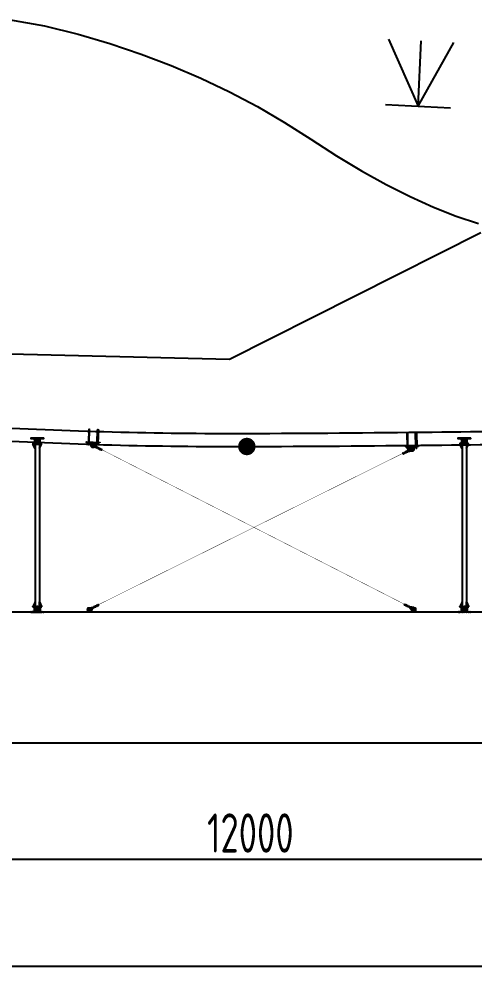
# Model space of a CAD drawing. Header units: millimetres. Extents: x 4 to 2106212, y -117026 to 198097.
# Drawn here: x 1268293 to 1278743, y -85319 to -63132 of the extents above; entities that cross this region are included whole.
import ezdxf

# ---------------------------------------------------------------- set-up
doc = ezdxf.new("R2010")
doc.units = ezdxf.units.MM
for name, pattern in [('CENTER', [0.6, 0.375, -0.075, 0.075, -0.075]), ('DASHDOT2', [12.7, 6.35, -3.175, 0, -3.175]), ('DASHED2', [0.375, 0.25, -0.125])]:
    doc.linetypes.add(name, pattern=pattern)
for name, color, linetype in [('0 @ 1', 7, 'Continuous'), ('BS-Annectent', 115, 'Continuous'), ('HR-dimension', 9, 'Continuous'), ('HR-pontoon', 161, 'Continuous'), ('STEEL', 34, 'Continuous'), ('粗实线', 7, 'Continuous')]:
    doc.layers.add(name, color=color, linetype=linetype)
doc.layers.add('扣板', color=7, linetype='Continuous', lineweight=9)
doc.styles.add('hztxt', font='ros1.shx', dxfattribs={"width": 0.8, "bigfont": 'hztxt.shx'})
doc.linetypes.add('10422', pattern='A,2,[150,AAA.SHX,S=1,R=0,X=0,Y=1],2,[177,AAA.SHX,S=1,R=0,X=0,Y=0.8],1e-09', length=4)
doc.linetypes.add('444', pattern='A,4.5,[145,AAA.SHX,S=1,R=0,X=0,Y=1],4.5,-0.5,[146,AAA.SHX,S=1,R=0,X=0,Y=0],-0.5', length=10)
doc.dimstyles.new('DIM-300', dxfattribs={"dimscale": 300, "dimtxt": 3, "dimasz": 1, "dimexe": 1.5, "dimexo": 1.5, "dimgap": 0.5, "dimtad": 1, "dimdec": 0, "dimzin": 0, "dimdsep": 46, "dimtxsty": 'hztxt', "dimblk": 'OBLIQUE', "dimcen": 0, "dimdle": 1.5, "dimclrd": 9, "dimclre": 9, "dimclrt": 6, "dimadec": 0, "dimazin": 0, "dimtfac": 1, "dimtdec": 0, "dimtix": 1, "dimtofl": 0, "dimtmove": 2, "dimatfit": 0, "dimfxl": 5, "dimtolj": 1, "dimtzin": 0, "dimarcsym": 0})
pattern_1 = [(40.81217054, (-573818.8873, 176698.6793), (-1.452584633, 1.682112997), []), (130.81217054, (-573818.8873, 176698.6793), (-4.5872822625, 1.911641361), [5.55625, -3.33375])]
pattern_2 = [(40.81217054, (-578777.1463, 176555.198), (-1.452584633, 1.682112997), []), (130.81217054, (-578777.1463, 176555.198), (-4.5872822625, 1.911641361), [5.55625, -3.33375])]
pattern_3 = [(225, (43212.285, 45564.743), (4.49012806, -4.49012806), []), (225, (43207.795, 45564.743), (4.49012806, -4.49012806), [7.9375, -1.5875, 0, -1.5875])]
pattern_4 = [(225, (-344287.005, -129412.7357), (4.49012806, -4.49012806), []), (225, (-344291.495, -129412.7357), (4.49012806, -4.49012806), [7.9375, -1.5875, 0, -1.5875])]

# ---------------------------------------------------------------- blocks, each defined once
blk = doc.blocks.new('_Oblique')
at = {"color": 0, "linetype": 'ByBlock', "lineweight": -2}
blk.add_line((-0.5, -0.5), (0.5, 0.5), dxfattribs=at)
blk = doc.blocks.new('*D2039')
at = {"color": 9, "lineweight": -2, "transparency": 16777216}
for p, q in [((1267595, -80197), (1267595, -82864)), ((1279595, -80197), (1279595, -82864)), ((1267145, -82414), (1280045, -82414))]:
    blk.add_line(p, q, dxfattribs=at)
at = {"layer": 'Defpoints', "color": 0, "transparency": 16777216}
for p in [(1267595, -79747), (1279595, -79747), (1279595, -82414)]:
    blk.add_point(p, dxfattribs=at)
at = {"color": 9, "lineweight": -2, "transparency": 16777216, "xscale": 300, "yscale": 300, "zscale": 300, "rotation": 180}
blk.add_blockref('_Oblique', (1267595, -82414), dxfattribs=at)
at = {"color": 9, "lineweight": -2, "transparency": 16777216, "xscale": 300, "yscale": 300, "zscale": 300}
blk.add_blockref('_Oblique', (1279595, -82414), dxfattribs=at)
at = {"color": 6, "transparency": 16777216, "insert": (1273595, -81814), "char_height": 900, "attachment_point": 5, "style": 'hztxt'}
blk.add_mtext('\\A1;12000', dxfattribs=at)
blk = doc.blocks.new('*D2034')
at = {"color": 9, "lineweight": -2, "transparency": 16777216}
for p, q in [((1221535, -80197), (1221535, -85319)), ((1291610, -80197), (1291610, -85319)), ((1221085, -84869), (1292060, -84869))]:
    blk.add_line(p, q, dxfattribs=at)
at = {"layer": 'Defpoints', "color": 0, "transparency": 16777216}
for p in [(1221535, -79747), (1291610, -79747), (1291610, -84869)]:
    blk.add_point(p, dxfattribs=at)
at = {"color": 9, "lineweight": -2, "transparency": 16777216, "xscale": 300, "yscale": 300, "zscale": 300, "rotation": 180}
blk.add_blockref('_Oblique', (1221535, -84869), dxfattribs=at)
at = {"color": 9, "lineweight": -2, "transparency": 16777216, "xscale": 300, "yscale": 300, "zscale": 300}
blk.add_blockref('_Oblique', (1291610, -84869), dxfattribs=at)
at = {"color": 6, "transparency": 16777216, "insert": (1256572, -84269), "char_height": 900, "attachment_point": 5, "style": 'hztxt'}
blk.add_mtext('\\A1;70075', dxfattribs=at)
blk = doc.blocks.new('支座')
at = {"layer": '扣板', "color": 7}
blk.add_line((13512, 4747, 0), (13512, 5047, 0), dxfattribs=at)
at = {"layer": '扣板', "color": 7, "elevation": 0}
for points in [[(13512, 4747), (13512, 5047), (13520, 5047), (13520, 4747)], [(13600, 4947), (13620, 4927), (13620, 4867), (13600, 4847), (13520, 4847), (13520, 4947)], [(13560, 4932), (13520, 4932), (13520, 4922), (13560, 4922)], [(13560, 4862), (13520, 4862), (13520, 4872), (13560, 4872)]]:
    blk.add_lwpolyline(points, close=True, dxfattribs=at)
at = {"layer": '扣板', "color": 7}
blk.add_circle((13575, 4897, 0), 25, dxfattribs=at)
blk = doc.blocks.new('A$C97f6d51a')
at = {"color": 1, "linetype": 'DASHDOT2'}
blk.add_line((0, 313), (0, -47), dxfattribs=at)
at = {"layer": 'BS-Annectent'}
for p, q in [((-9, 282), (-9, 282)), ((-9, 281), (-9, 282)), ((-9, 282), (-9, 282)), ((-9, 279), (-8, 279)), ((-8, 278), (-9, 279)), ((-9, 279), (-8, 278)), ((-9, 275), (-7, 276)), ((-6, 274), (-9, 275)), ((-9, 275), (-7, 275)), ((-9, 272), (-6, 274)), ((-6, 270), (-9, 272)), ((-9, 272), (-4, 272)), ((-9, 269), (9, 268)), ((-9, 266), (9, 265)), ((-9, 263), (9, 262)), ((-9, 260), (9, 258)), ((-9, 257), (9, 255)), ((-9, 253), (9, 252)), ((-9, 250), (9, 249)), ((-9, 247), (9, 246)), ((-9, 244), (9, 243)), ((-9, 241), (9, 240)), ((-9, 238), (9, 236)), ((-9, 235), (9, 233)), ((-9, 231), (9, 230)), ((-9, 228), (9, 227)), ((-9, 225), (9, 224)), ((-9, 222), (9, 221)), ((-6, 274), (-6, 274)), ((-6, 274), (-6, 274)), ((-6, 274), (-6, 274)), ((-6, 274), (-6, 274)), ((-6, 274), (-6, 274)), ((6, 270), (-6, 270)), ((4, 271), (9, 271)), ((6, 273), (5, 273)), ((6, 273), (5, 273)), ((6, 273), (9, 274)), ((6, 274), (9, 274)), ((9, 271), (6, 273)), ((6, 270), (9, 271)), ((7, 276), (9, 277)), ((9, 274), (7, 275)), ((9, 277), (8, 278)), ((8, 277), (9, 277)), ((9, 280), (9, 281)), ((9, 280), (9, 280)), ((9, 280), (9, 280)), ((-10, 6), (9, 4)), ((-10, 2), (-6, 4)), ((-6, 1), (-10, 2)), ((-10, 2), (9, 1)), ((-9, 219), (9, 218)), ((-9, 216), (9, 215)), ((-9, 213), (9, 211)), ((-9, 209), (9, 208)), ((-9, 206), (9, 205)), ((-9, 203), (9, 202)), ((-9, 200), (9, 199)), ((-9, 197), (9, 196)), ((-9, 194), (9, 193)), ((-9, 191), (9, 189)), ((-9, 188), (9, 186)), ((-9, 184), (9, 183)), ((-9, 181), (9, 180)), ((-9, 178), (9, 177)), ((-9, 175), (9, 174)), ((-9, 172), (9, 171)), ((-9, 169), (9, 167)), ((-9, 166), (9, 164)), ((-9, 162), (9, 161)), ((-9, 159), (9, 158)), ((-9, 156), (9, 155)), ((-9, 153), (9, 152)), ((-9, 150), (9, 149)), ((-9, 147), (9, 146)), ((-9, 144), (9, 142)), ((-9, 140), (9, 139)), ((-9, 137), (9, 136)), ((-9, 134), (9, 133)), ((-9, 131), (9, 130)), ((-9, 128), (9, 127)), ((-9, 125), (9, 124)), ((-9, 122), (9, 120)), ((-9, 119), (9, 117)), ((-9, 115), (9, 114)), ((-9, 112), (9, 111)), ((-9, 109), (9, 108)), ((-9, 106), (9, 105)), ((-9, 103), (9, 102)), ((-9, 100), (9, 98)), ((-9, 97), (9, 95)), ((-9, 93), (9, 92)), ((-9, 90), (9, 89)), ((-9, 87), (9, 86)), ((-9, 84), (9, 83)), ((-9, 81), (9, 80)), ((-9, 78), (9, 76)), ((-9, 75), (9, 73)), ((-9, 71), (9, 70)), ((-9, 68), (9, 67)), ((-9, 65), (9, 64)), ((-9, 62), (9, 61)), ((-9, 59), (9, 58)), ((-9, 56), (9, 55)), ((-9, 53), (9, 51)), ((-9, 49), (9, 48)), ((-9, 46), (9, 45)), ((-9, 43), (9, 42)), ((-9, 40), (9, 39)), ((-9, 37), (9, 36)), ((-9, 34), (9, 33)), ((-9, 31), (9, 29)), ((-9, 28), (9, 26)), ((-9, 24), (9, 23)), ((-9, 21), (9, 20)), ((-9, 18), (9, 17)), ((-9, 15), (9, 14)), ((-9, 12), (9, 11)), ((-9, 9), (9, 7)), ((-8, 0), (-6, 1)), ((6, 147), (-6, 148)), ((6, 116), (-6, 117)), ((6, 3), (-6, 4)), ((2, 0), (-6, 1)), ((6, 147), (9, 149)), ((9, 1), (6, 3)), ((7, 0), (9, 1)), ((-16, -24), (-16, -11)), ((12, -9), (-12, -9)), ((12, -27), (-12, -27)), ((-9, -29), (-6, -28)), ((-6, -31), (-9, -29)), ((9, -30), (-9, -29)), ((-9, -32), (-6, -31)), ((-6, -34), (-9, -32)), ((9, -33), (-9, -32)), ((-9, -35), (-6, -34)), ((-6, -37), (-9, -35)), ((9, -37), (-9, -35)), ((-9, -38), (-6, -37)), ((-6, -40), (-9, -38)), ((9, -40), (-9, -38)), ((-8, -24), (-8, -11)), ((-6, -28), (-8, -27)), ((-7, -40), (-7, -43)), ((6, -29), (-6, -28)), ((6, -29), (-6, -28)), ((6, -32), (-6, -31)), ((6, -32), (-6, -31)), ((6, -35), (-6, -34)), ((6, -38), (-6, -37)), ((6, -38), (-6, -37)), ((6, -41), (-6, -40)), ((-5, -44), (5, -44)), ((-4, -40), (-4, -43)), ((-2, -9), (0, -4)), ((9, -27), (-1, -27)), ((0, -9), (2, -4)), ((4, -41), (4, -43)), ((6, -29), (9, -27)), ((9, -30), (6, -29)), ((6, -32), (9, -30)), ((9, -33), (6, -32)), ((6, -35), (9, -33)), ((9, -37), (6, -35)), ((6, -38), (9, -37)), ((9, -40), (6, -38)), ((6, -41), (9, -40)), ((7, -41), (7, -43)), ((8, -24), (8, -11)), ((9, -27), (8, -27)), ((16, -24), (16, -11))]:
    blk.add_line(p, q, dxfattribs=at)
blk.add_lwpolyline([(10, 0), (10, 300), (0, 306), (-10, 300), (-10, 0)], dxfattribs=at)
for points in [[(-19, -4), (-19, 0), (19, 0), (19, -4)], [(-15, -9), (15, -9), (15, -4), (-15, -4)]]:
    blk.add_lwpolyline(points, close=True, dxfattribs=at)
for points in [[(16, -11, 0.612824), (8, -11, 0.305874), (-8, -11, 0.612824), (-16, -11)], [(16, -24, -0.612824), (8, -24, -0.305874), (-8, -24, -0.612824), (-16, -24)], [(-7, -43, 0.516475), (-4, -43, 0.258238), (4, -43, 0.516475), (7, -43)]]:
    blk.add_lwpolyline(points, format="xyb", dxfattribs=at)
blk = doc.blocks.new('A$Ce460a15a')
at = {"layer": 'STEEL', "color": 22}
for points in [[(12, 150), (12, -150), (0, -150), (0, 150)], [(92, -50), (112, -30), (112, 30), (92, 50), (12, 50), (12, -50)], [(52, 35), (12, 35), (12, 25), (52, 25)], [(52, -35), (12, -35), (12, -25), (52, -25)]]:
    blk.add_lwpolyline(points, close=True, dxfattribs=at)
blk.add_circle((67, 0), 25, dxfattribs=at)
at = {"layer": 'HR-dimension', "xscale": -1, "rotation": 90}
blk.add_blockref('A$C97f6d51a', (12, 100), dxfattribs=at)
at = {"layer": 'HR-dimension', "rotation": 90.00000000000001}
blk.add_blockref('A$C97f6d51a', (12, -100), dxfattribs=at)
blk = doc.blocks.new('*U10')
at = {"color": 7, "linetype": 'Continuous', "lineweight": 15}
for p, q in [((-9, 9), (-10, 8)), ((-10, 8), (-10, 1)), ((-10, 1), (-9, 0)), ((-9, 9), (9, 9)), ((-9, 0), (9, 0)), ((-5, 8), (-5, 1)), ((5, 8), (5, 1)), ((10, 8), (9, 9)), ((9, 0), (10, 1)), ((10, 8), (10, 1))]:
    blk.add_line(p, q, dxfattribs=at)
for centre, start, end in [((0, -8), 72.4233, 107.5767), ((0, 17), 252.4233, 287.5767)]:
    blk.add_arc(centre, 17.2, start, end, dxfattribs=at)
for points, knots in [([(-10, 8), (-10, 9), (-9, 9), (-8, 9), (-7, 9), (-6, 9), (-6, 9), (-5, 8)], [0, 0, 0, 0, 0.264534, 0.399289, 0.53507, 0.765405, 1, 1, 1, 1]), ([(-5, 1), (-6, 1), (-6, 0), (-7, 0), (-8, 0), (-9, 0), (-10, 1), (-10, 1)], [0, 0, 0, 0, 0.264534, 0.399289, 0.53507, 0.765405, 1, 1, 1, 1]), ([(5, 8), (6, 9), (6, 9), (7, 9), (8, 9), (9, 9), (10, 9), (10, 8)], [0, 0, 0, 0, 0.264536, 0.399814, 0.535067, 0.765403, 1, 1, 1, 1]), ([(10, 1), (10, 1), (9, 0), (8, 0), (7, 0), (6, 0), (6, 1), (5, 1)], [0, 0, 0, 0, 0.264536, 0.399814, 0.535067, 0.765403, 1, 1, 1, 1])]:
    blk.add_open_spline(points, degree=3, knots=knots, dxfattribs=at)
blk = doc.blocks.new('A$C72EA2C7E')
blk.add_line((-8, -6), (8, -6))
at = {"color": 7, "linetype": 'Continuous', "lineweight": 15}
for p, q in [((-5, -40), (-5, -6)), ((-4, -41), (-5, -40)), ((5, -40), (-5, -40)), ((-4, -41), (5, -41)), ((5, -6), (5, -40)), ((5, -40), (5, -41))]:
    blk.add_line(p, q, dxfattribs=at)
at = {"color": 7, "linetype": 'Continuous', "lineweight": 0}
for p, q in [((-4, -41), (-4, -6)), ((5, -41), (5, -6))]:
    blk.add_line(p, q, dxfattribs=at)
blk.add_arc((0, -8), 8, 17.4862, 162.5138)
at = {"extrusion": (0, 0, -1), "xscale": 0.9999974999999999, "yscale": 0.9999974999999999, "zscale": -0.9999974999999999}
blk.add_blockref('*U10', (0, -39), dxfattribs=at)
blk = doc.blocks.new('*U1976')
h = blk.add_hatch(color=1)
h.dxf.hatch_style = 1
h.paths.add_polyline_path([(3382, 2191), (3473, 2218, 1.447528), (3428, 2281), (3373, 2204)])
h.paths.add_polyline_path([(3389, 2205), (3388, 2206), (3398, 2220), (3395, 2222), (3434, 2277, -1.452111), (3471, 2226), (3406, 2207), (3405, 2210)], flags=16)
h = blk.add_hatch()
h.set_pattern_fill('ANSI38', color=253, scale=0.7, angle=-4.1878)
h.set_pattern_definition(pattern_2)
h.paths.add_polyline_path([(3404, 2213), (3406, 2207), (3471, 2226, 1.452111), (3434, 2277), (3395, 2222), (3398, 2220), (3401, 2218), (3440, 2273, -1.452111), (3469, 2232)])
h = blk.add_hatch(color=1)
h.dxf.hatch_style = 1
h.paths.add_polyline_path([(-3373, -2204), (-3429, -2283, -1.406258), (-3473, -2218), (-3382, -2191)])
h.paths.add_polyline_path([(-3405, -2210), (-3406, -2207), (-3471, -2226, 1.406258), (-3435, -2278), (-3395, -2222), (-3388, -2205)], flags=16)
h = blk.add_hatch()
h.set_pattern_fill('ANSI38', color=253, scale=0.7, angle=-4.1878)
h.set_pattern_definition(pattern_1)
h.paths.add_polyline_path([(-3401, -2218), (-3395, -2222), (-3434, -2277, -1.452111), (-3471, -2226), (-3406, -2207), (-3405, -2210), (-3404, -2213), (-3469, -2232, 1.452111), (-3440, -2273)])
at = {"color": 1, "linetype": 'DASHED2'}
blk.add_line((3483, 2289), (3493, 2274), dxfattribs=at)
blk.add_line((3379, 2205), (3379, 2195))
at = {"color": 1}
for points in [[(3382, 2191), (3473, 2218, 1.447528), (3428, 2281), (3373, 2204)], [(3398, 2220), (3388, 2206), (3389, 2205), (3405, 2210), (3406, 2207), (3471, 2226, 1.452111), (3434, 2277), (3395, 2222)], [(-3373, -2204), (-3428, -2281, -1.447528), (-3473, -2218), (-3382, -2191)], [(-3405, -2210), (-3389, -2205), (-3388, -2206), (-3398, -2220), (-3395, -2222), (-3434, -2277, -1.452111), (-3471, -2226), (-3406, -2207)]]:
    blk.add_lwpolyline(points, format="xyb", close=True, dxfattribs=at)
for points in [[(3379, 2195), (3472, 2222, 1.449849), (3431, 2279), (3379, 2205)], [(3406, 2207), (3471, 2226, 1.452111), (3434, 2277), (3395, 2222)], [(3406, 2207), (3471, 2226, 1.452111), (3434, 2277), (3395, 2222)], [(-3376, -2200), (-3431, -2279, -1.449849), (-3472, -2222), (-3384, -2197)], [(-3395, -2222), (-3434, -2277, -1.452111), (-3471, -2226), (-3406, -2207)], [(-3395, -2222), (-3434, -2277, -1.452111), (-3471, -2226), (-3406, -2207)]]:
    blk.add_lwpolyline(points, format="xyb")
for points in [[(3401, 2218), (3440, 2273, -1.452111), (3469, 2232), (3404, 2213), (3406, 2207), (3471, 2226, 1.452111), (3434, 2277), (3395, 2222)], [(-3404, -2213), (-3469, -2232, 1.452111), (-3440, -2273), (-3401, -2218), (-3395, -2222), (-3434, -2277, -1.452111), (-3471, -2226), (-3406, -2207)]]:
    blk.add_lwpolyline(points, format="xyb", close=True)
at = {"color": 252}
for points in [[(3401, 2218), (3440, 2273, -1.452111), (3469, 2232), (3404, 2213), (3406, 2207), (3471, 2226, 1.452111), (3434, 2277), (3395, 2222)], [(-3404, -2213), (-3469, -2232, 1.452111), (-3440, -2273), (-3401, -2218), (-3395, -2222), (-3434, -2277, -1.452111), (-3471, -2226), (-3406, -2207)]]:
    blk.add_lwpolyline(points, format="xyb", close=True, dxfattribs=at)
at = {"color": 1, "const_width": 8.4}
for points in [[(3380, 2206), (-3393, -2203)], [(3386, 2200), (3251, 2112)], [(-3388, -2209), (-3246, -2117)]]:
    blk.add_lwpolyline(points, dxfattribs=at)
at = {"xscale": 0.6999999999999998, "yscale": 0.6999999999999998, "zscale": 0.6999999999999998, "rotation": 213.1298866380289}
for p in [(3284, 2123), (3315, 2143), (3345, 2163), (3376, 2183), (-3360, -2201), (-3329, -2181), (-3299, -2161), (-3267, -2141)]:
    blk.add_blockref('A$C72EA2C7E', p, dxfattribs=at)
blk = doc.blocks.new('*U1977')
at = {"color": 0, "linetype": 'ByBlock', "lineweight": -2, "transparency": 16777216}
blk.add_blockref('*U1976', (0, 0), dxfattribs=at)
blk = doc.blocks.new('*U1988')
h = blk.add_hatch(color=1)
h.dxf.hatch_style = 1
h.paths.add_polyline_path([(3382, 2191), (3473, 2218, 1.447528), (3428, 2281), (3373, 2204)])
h.paths.add_polyline_path([(3389, 2205), (3388, 2206), (3398, 2220), (3395, 2222), (3434, 2277, -1.452111), (3471, 2226), (3406, 2207), (3405, 2210)], flags=16)
h = blk.add_hatch()
h.set_pattern_fill('ANSI38', color=253, scale=0.7, angle=-4.1878)
h.set_pattern_definition(pattern_2)
h.paths.add_polyline_path([(3404, 2213), (3406, 2207), (3471, 2226, 1.452111), (3434, 2277), (3395, 2222), (3398, 2220), (3401, 2218), (3440, 2273, -1.452111), (3469, 2232)])
h = blk.add_hatch(color=1)
h.dxf.hatch_style = 1
h.paths.add_polyline_path([(-3373, -2204), (-3429, -2283, -1.406258), (-3473, -2218), (-3382, -2191)])
h.paths.add_polyline_path([(-3405, -2210), (-3406, -2207), (-3471, -2226, 1.406258), (-3435, -2278), (-3395, -2222), (-3388, -2205)], flags=16)
h = blk.add_hatch()
h.set_pattern_fill('ANSI38', color=253, scale=0.7, angle=-4.1878)
h.set_pattern_definition(pattern_1)
h.paths.add_polyline_path([(-3401, -2218), (-3395, -2222), (-3434, -2277, -1.452111), (-3471, -2226), (-3406, -2207), (-3405, -2210), (-3404, -2213), (-3469, -2232, 1.452111), (-3440, -2273)])
at = {"color": 1, "linetype": 'DASHED2'}
blk.add_line((3483, 2289), (3493, 2274), dxfattribs=at)
blk.add_line((3379, 2205), (3379, 2195))
at = {"color": 1}
for points in [[(3382, 2191), (3473, 2218, 1.447528), (3428, 2281), (3373, 2204)], [(3398, 2220), (3388, 2206), (3389, 2205), (3405, 2210), (3406, 2207), (3471, 2226, 1.452111), (3434, 2277), (3395, 2222)], [(-3373, -2204), (-3428, -2281, -1.447528), (-3473, -2218), (-3382, -2191)], [(-3405, -2210), (-3389, -2205), (-3388, -2206), (-3398, -2220), (-3395, -2222), (-3434, -2277, -1.452111), (-3471, -2226), (-3406, -2207)]]:
    blk.add_lwpolyline(points, format="xyb", close=True, dxfattribs=at)
for points in [[(3379, 2195), (3472, 2222, 1.449849), (3431, 2279), (3379, 2205)], [(3406, 2207), (3471, 2226, 1.452111), (3434, 2277), (3395, 2222)], [(3406, 2207), (3471, 2226, 1.452111), (3434, 2277), (3395, 2222)], [(-3376, -2200), (-3431, -2279, -1.449849), (-3472, -2222), (-3384, -2197)], [(-3395, -2222), (-3434, -2277, -1.452111), (-3471, -2226), (-3406, -2207)], [(-3395, -2222), (-3434, -2277, -1.452111), (-3471, -2226), (-3406, -2207)]]:
    blk.add_lwpolyline(points, format="xyb")
for points in [[(3401, 2218), (3440, 2273, -1.452111), (3469, 2232), (3404, 2213), (3406, 2207), (3471, 2226, 1.452111), (3434, 2277), (3395, 2222)], [(-3404, -2213), (-3469, -2232, 1.452111), (-3440, -2273), (-3401, -2218), (-3395, -2222), (-3434, -2277, -1.452111), (-3471, -2226), (-3406, -2207)]]:
    blk.add_lwpolyline(points, format="xyb", close=True)
at = {"color": 252}
for points in [[(3401, 2218), (3440, 2273, -1.452111), (3469, 2232), (3404, 2213), (3406, 2207), (3471, 2226, 1.452111), (3434, 2277), (3395, 2222)], [(-3404, -2213), (-3469, -2232, 1.452111), (-3440, -2273), (-3401, -2218), (-3395, -2222), (-3434, -2277, -1.452111), (-3471, -2226), (-3406, -2207)]]:
    blk.add_lwpolyline(points, format="xyb", close=True, dxfattribs=at)
at = {"color": 1, "const_width": 8.4}
for points in [[(3380, 2206), (-3393, -2203)], [(3386, 2200), (3251, 2112)], [(-3388, -2209), (-3246, -2117)]]:
    blk.add_lwpolyline(points, dxfattribs=at)
at = {"xscale": 0.6999999999999998, "yscale": 0.6999999999999998, "zscale": 0.6999999999999998, "rotation": 213.1298866380289}
for p in [(3284, 2123), (3315, 2143), (3345, 2163), (3376, 2183), (-3360, -2201), (-3329, -2181), (-3299, -2161), (-3267, -2141)]:
    blk.add_blockref('A$C72EA2C7E', p, dxfattribs=at)
blk = doc.blocks.new('*U1989')
at = {"color": 0, "linetype": 'ByBlock', "lineweight": -2, "transparency": 16777216}
blk.add_blockref('*U1988', (0, 0), dxfattribs=at)
blk = doc.blocks.new('*U2001')
h = blk.add_hatch()
h.set_pattern_fill('ANSI35', color=4, angle=180)
h.set_pattern_definition(pattern_3)
h.paths.add_polyline_path([(24, -89), (36, -89), (36, -67), (24, -67)])
h.paths.add_polyline_path([(24, -31), (36, -31), (36, 11), (24, 11)])
h.paths.add_polyline_path([(-100, 11), (100, 11), (100, 21), (-100, 21)])
h.paths.add_polyline_path([(-36, -31), (-24, -31), (-24, 11), (-36, 11)])
h.paths.add_polyline_path([(-36, -89), (-24, -89), (-24, -67), (-36, -67)])
h = blk.add_hatch()
h.set_pattern_fill('ANSI35', color=4, angle=180)
h.set_pattern_definition(pattern_4)
h.paths.add_polyline_path([(-129, -116), (-150, -116), (-150, -104), (-129, -104)])
h.paths.add_polyline_path([(111, -116), (-111, -116), (-111, -104), (111, -104)])
h.paths.add_polyline_path([(150, -116), (129, -116), (129, -104), (150, -104)])
h.paths.add_polyline_path([(66, -104), (54, -104), (54, -67), (66, -67)])
h.paths.add_polyline_path([(66, -31), (54, -31), (54, -4), (66, -4)])
h.paths.add_polyline_path([(6, -31), (-6, -31), (-6, -4), (6, -4)])
h.paths.add_polyline_path([(6, -104), (-6, -104), (-6, -67), (6, -67)])
h.paths.add_polyline_path([(-54, -104), (-66, -104), (-66, -67), (-54, -67)])
h.paths.add_polyline_path([(-54, -31), (-66, -31), (-66, -4), (-54, -4)])
at = {"color": 4}
for points in [[(100, 11), (-100, 11), (-100, 21), (100, 21), (100, 11)], [(-36, -89), (-36, 11), (-24, 11), (-24, -89), (-36, -89)], [(24, -89), (24, 11), (36, 11), (36, -89), (24, -89)], [(150, -116), (-150, -116), (-150, -104), (150, -104), (150, -116)], [(-66, -104), (-66, -4), (-54, -4), (-54, -104), (-66, -104)], [(-6, -104), (-6, -4), (6, -4), (6, -104), (-6, -104)], [(54, -104), (54, -4), (66, -4), (66, -104), (54, -104)]]:
    blk.add_lwpolyline(points, dxfattribs=at)
at = {"layer": 'Defpoints', "color": 4}
for points in [[(-100, 21), (-50, 21), (-50, 121), (-100, 21)], [(100, 21), (50, 21), (50, 121), (100, 21)]]:
    blk.add_lwpolyline(points, dxfattribs=at)
at = {"layer": 'Defpoints', "color": 4, "linetype": 'CENTER', "ltscale": 2}
for points in [[(-129, -116), (-111, -116), (-111, -104), (-129, -104)], [(-66, -31), (-54, -31), (-54, -67), (-66, -67)], [(-36, -31), (-24, -31), (-24, -67), (-36, -67)], [(-6, -31), (6, -31), (6, -67), (-6, -67)], [(24, -31), (36, -31), (36, -67), (24, -67)], [(54, -31), (66, -31), (66, -67), (54, -67)], [(129, -116), (111, -116), (111, -104), (129, -104)]]:
    blk.add_lwpolyline(points, close=True, dxfattribs=at)
for points in [[(-120, -99), (-120, -111), (-120, -121)], [(-66, -49), (66, -49)], [(-66, -49), (66, -49)], [(120, -99), (120, -111), (120, -121)]]:
    blk.add_lwpolyline(points, dxfattribs=at)
blk = doc.blocks.new('*U1998')
at = {"layer": '粗实线', "color": 0, "linetype": 'ByBlock', "lineweight": -2, "transparency": 16777216}
blk.add_blockref('*U2001', (0, 0), dxfattribs=at)
blk = doc.blocks.new('*U1999')
h = blk.add_hatch()
h.set_pattern_fill('ANSI35', color=4, angle=180)
h.set_pattern_definition(pattern_3)
h.paths.add_polyline_path([(24, -89), (36, -89), (36, -67), (24, -67)])
h.paths.add_polyline_path([(24, -31), (36, -31), (36, 11), (24, 11)])
h.paths.add_polyline_path([(-100, 11), (100, 11), (100, 21), (-100, 21)])
h.paths.add_polyline_path([(-36, -31), (-24, -31), (-24, 11), (-36, 11)])
h.paths.add_polyline_path([(-36, -89), (-24, -89), (-24, -67), (-36, -67)])
h = blk.add_hatch()
h.set_pattern_fill('ANSI35', color=4, angle=180)
h.set_pattern_definition(pattern_4)
h.paths.add_polyline_path([(-129, -116), (-150, -116), (-150, -104), (-129, -104)])
h.paths.add_polyline_path([(111, -116), (-111, -116), (-111, -104), (111, -104)])
h.paths.add_polyline_path([(150, -116), (129, -116), (129, -104), (150, -104)])
h.paths.add_polyline_path([(66, -104), (54, -104), (54, -67), (66, -67)])
h.paths.add_polyline_path([(66, -31), (54, -31), (54, -4), (66, -4)])
h.paths.add_polyline_path([(6, -31), (-6, -31), (-6, -4), (6, -4)])
h.paths.add_polyline_path([(6, -104), (-6, -104), (-6, -67), (6, -67)])
h.paths.add_polyline_path([(-54, -104), (-66, -104), (-66, -67), (-54, -67)])
h.paths.add_polyline_path([(-54, -31), (-66, -31), (-66, -4), (-54, -4)])
at = {"color": 4}
for points in [[(100, 11), (-100, 11), (-100, 21), (100, 21), (100, 11)], [(-36, -89), (-36, 11), (-24, 11), (-24, -89), (-36, -89)], [(24, -89), (24, 11), (36, 11), (36, -89), (24, -89)], [(150, -116), (-150, -116), (-150, -104), (150, -104), (150, -116)], [(-66, -104), (-66, -4), (-54, -4), (-54, -104), (-66, -104)], [(-6, -104), (-6, -4), (6, -4), (6, -104), (-6, -104)], [(54, -104), (54, -4), (66, -4), (66, -104), (54, -104)]]:
    blk.add_lwpolyline(points, dxfattribs=at)
at = {"layer": 'Defpoints', "color": 4}
for points in [[(-100, 21), (-50, 21), (-50, 121), (-100, 21)], [(100, 21), (50, 21), (50, 121), (100, 21)]]:
    blk.add_lwpolyline(points, dxfattribs=at)
at = {"layer": 'Defpoints', "color": 4, "linetype": 'CENTER', "ltscale": 2}
for points in [[(-129, -116), (-111, -116), (-111, -104), (-129, -104)], [(-66, -31), (-54, -31), (-54, -67), (-66, -67)], [(-36, -31), (-24, -31), (-24, -67), (-36, -67)], [(-6, -31), (6, -31), (6, -67), (-6, -67)], [(24, -31), (36, -31), (36, -67), (24, -67)], [(54, -31), (66, -31), (66, -67), (54, -67)], [(129, -116), (111, -116), (111, -104), (129, -104)]]:
    blk.add_lwpolyline(points, close=True, dxfattribs=at)
for points in [[(-120, -99), (-120, -111), (-120, -121)], [(-66, -49), (66, -49)], [(-66, -49), (66, -49)], [(120, -99), (120, -111), (120, -121)]]:
    blk.add_lwpolyline(points, dxfattribs=at)
blk = doc.blocks.new('*U2000')
at = {"layer": '粗实线', "color": 0, "linetype": 'ByBlock', "lineweight": -2, "transparency": 16777216}
blk.add_blockref('*U1999', (0, 0), dxfattribs=at)
blk = doc.blocks.new('*U1973')
at = {"layer": '粗实线', "color": 4}
for points in [[(-50, 1863), (-50, -1863)], [(50, 1863), (50, -1863)]]:
    blk.add_lwpolyline(points, dxfattribs=at)
at = {"layer": '粗实线', "color": 4, "xscale": -1, "rotation": 179.9999997006857}
blk.add_blockref('*U2000', (0, 1884), dxfattribs=at)
at = {"layer": '粗实线', "color": 4, "rotation": 359.9999997006856}
blk.add_blockref('*U1998', (0, -1884), dxfattribs=at)
blk = doc.blocks.new('*U1974')
at = {"color": 0, "linetype": 'ByBlock', "lineweight": -2, "transparency": 16777216}
for p in [(0, 0), (9800, 0), (19600, 0), (29400, 0)]:
    blk.add_blockref('*U1973', p, dxfattribs=at)
blk = doc.blocks.new('jytkjyk')
at = {"layer": '粗实线', "color": 252, "linetype": 'Continuous'}
for p, q in [((500952, 140420, 13000), (501777, 140269, 13000)), ((501777, 140269, 13000), (502546, 140082, 13000)), ((502546, 140082, 13000), (503278, 139864, 13000)), ((503278, 139864, 13000), (503991, 139622, 13000)), ((503991, 139622, 13000), (504687, 139357, 13000)), ((504687, 139357, 13000), (505364, 139067, 13000)), ((505364, 139067, 13000), (506022, 138753, 13000)), ((506022, 138753, 13000), (506663, 138416, 13000)), ((506663, 138416, 13000), (507285, 138054, 13000)), ((507285, 138054, 13000), (507890, 137668, 13000)), ((507890, 137668, 13000), (508478, 137288, 13000)), ((508478, 137288, 13000), (509054, 136942, 13000)), ((509054, 136942, 13000), (509617, 136631, 13000)), ((509617, 136631, 13000), (510166, 136354, 13000)), ((510166, 136354, 13000), (510703, 136111, 13000)), ((510703, 136111, 13000), (511226, 135903, 13000)), ((511226, 135903, 13000), (511737, 135729, 13000))]:
    blk.add_line(p, q, dxfattribs=at)
at = {"layer": '粗实线', "color": 252}
for p, q in [((509674, 139962, 100000), (510349, 138427, 100000)), ((510349, 138427, 100000), (510423, 139925, 100000)), ((510349, 138427, 100000), (511172, 139888, 100000)), ((509600, 138464, 100000), (511098, 138390, 100000)), ((506025, 132614), (511789, 135526)), ((494732, 132890), (506025, 132614))]:
    blk.add_line(p, q, dxfattribs=at)
at = {"layer": '粗实线', "color": 252, "linetype": 'Continuous', "const_width": 200, "elevation": 12270, "flags": 128}
blk.add_lwpolyline([(506320, 130617, 1), (506520, 130607, 1)], format="xyb", close=True, dxfattribs=at)
at = {"layer": '粗实线', "color": 252, "linetype": '444'}
for centre, radius, start, end in [((506040, 232273), 101361, 266.72349, 270.21408), ((504192, 726810), 595902, 270.214077, 270.623174), ((506257, 536984), 406065, 270.62317, 271.1187)]:
    blk.add_arc(centre, radius, start, end, dxfattribs=at)
at = {"layer": '粗实线', "color": 252, "linetype": '10422'}
for centre, radius, start, end in [((506040, 232273), 101661, 266.72349, 270.21408), ((506257, 536984), 406365, 270.62317, 271.1187), ((504192, 726810), 596203, 270.214077, 270.623174)]:
    blk.add_arc(centre, radius, start, end, dxfattribs=at)
at = {"rotation": 353.3897754747221}
blk.add_blockref('*U1977', (506507, 128712), dxfattribs=at)
at = {"xscale": -1, "rotation": 5.996360257746147}
blk.add_blockref('*U1989', (506566, 128759), dxfattribs=at)
blk.add_blockref('*U1974', (482011, 128805))
at = {"layer": '0 @ 1', "rotation": 89.99999970068562}
for p in [(507708, 113293, 0), (515148, 113293, 0)]:
    blk.add_blockref('支座', p, dxfattribs=at)
at = {"layer": 'HR-dimension'}
for p, rotation in [((502893, 130711), 268.2457917053568), ((510208, 130625), 270.986401448292)]:
    blk.add_blockref('A$Ce460a15a', p, dxfattribs=dict(at, rotation=rotation))

msp = doc.modelspace()

# ---------------------------------------------------------------- linework, layer by layer
at = {"layer": 'HR-pontoon'}
msp.add_lwpolyline([(1267594.7244, -76746.8331), (1267594.7244, -79746.8331), (1279594.7244, -79746.8332), (1279594.7244, -76746.8332)], close=True, dxfattribs=at)

# ---------------------------------------------------------------- block references
msp.add_blockref('jytkjyk', (767094.264, -203551.8445))

# ---------------------------------------------------------------- dimensions: what is measured, and where the dimension line sits
for base, p1, p2, picture, middle in [((1291609.7236, -84869.1895), (1221534.7242, -79746.8331), (1291609.7236, -79746.8329), '*D2034', (1256572.2239, -84269.1895)), ((1279594.7244, -82414.2035), (1267594.7244, -79746.8331), (1279594.7244, -79746.8332), '*D2039', (1273594.7244, -81814.2035))]:
    dim = msp.add_linear_dim(base=base, p1=p1, p2=p2, dimstyle='DIM-300')
    dim.commit()
    dim.dimension.update_dxf_attribs({"geometry": picture, "text_midpoint": middle})

doc.saveas('drawing.dxf')
